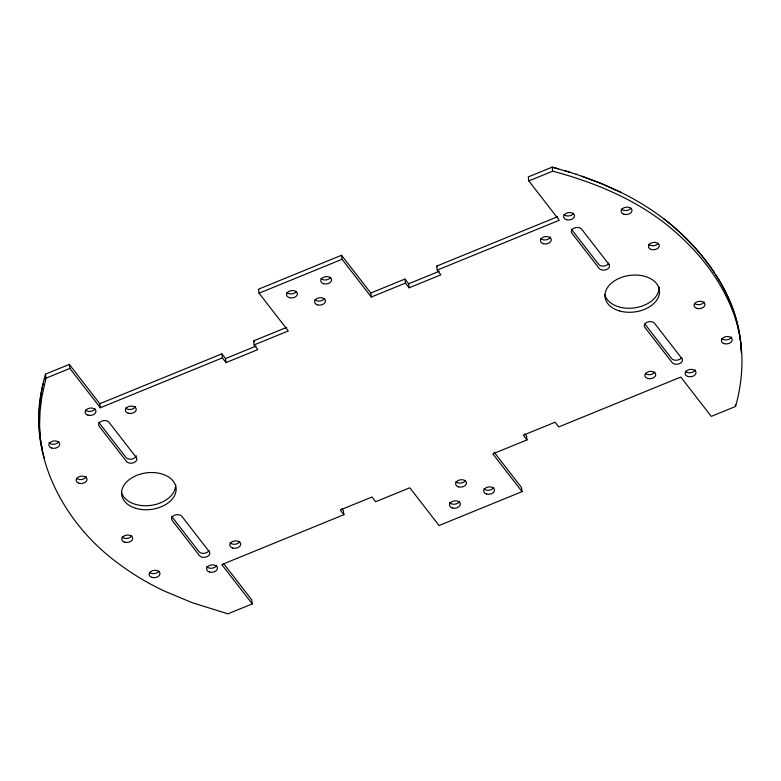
<?xml version="1.0" encoding="UTF-8"?>
<svg xmlns="http://www.w3.org/2000/svg" width="781" height="781" viewBox="0 0 781 781"><rect width="100%" height="100%" fill="white"/><g stroke="black" fill="none" stroke-linecap="round" stroke-linejoin="round"><path stroke-width="1.17" d="M43.14 383.559C25.07 453.39 64.052 524.715 120.108 564.761A311.375 209.562 -7.3 0 0 164.332 591.061L192.067 602.639L227.935 613.837L252.273 603.898L251.765 599.876L223.522 563.423M44.244 378.863C40.007 395.899 38.123 413.588 39.528 431.122A312.644 210.411 -7.3 0 0 43.375 454.464M44.224 378.931L45.474 374.148L69.324 364.405L99.792 403.728L100.31 407.75L222.38 357.883L226.031 362.599L257.769 349.634L254.118 344.919L253.6 340.897L286.676 327.385M45.474 374.148L45.981 378.17L41.823 396.973L40.085 411.021L39.587 425.001L40.397 438.932M252.273 603.898L221.804 564.575L343.884 514.699L340.223 509.983L371.961 497.019L375.622 501.734L409.8 487.774L439.049 525.525L522.059 491.62L492.811 453.868L526.99 439.898L523.329 435.183L555.066 422.218L558.727 426.934L680.798 377.067L711.266 416.39L735.604 406.452C740.193 389.748 742.594 372.371 741.813 355.043A311.375 209.562 -7.3 0 0 733.759 313.855C720.512 277.704 695.031 246.923 664.963 223.346A313.044 210.685 -7.3 0 0 621.569 196.441C599.583 185.595 576.349 177.453 552.675 171.176L528.825 180.919L528.307 176.906L552.157 167.154L570.413 172.406M557.693 216.669L436.706 266.096L437.223 270.119L440.875 274.834L409.137 287.798L405.485 283.083L371.307 297.044L370.79 293.021L341.541 255.27L258.531 289.185L259.048 293.207L288.296 330.949L254.118 344.919M45.981 378.17L69.841 368.427L100.31 407.75M259.048 293.207L342.058 259.292L371.307 297.044M99.792 403.728L221.863 353.861L225.514 358.577L226.031 362.599M370.79 293.021L404.968 279.061L408.629 283.776L409.137 287.798M437.223 270.119L559.294 220.252L528.825 180.919M225.514 358.577L256.158 346.061M408.629 283.776L439.273 271.261M558.317 168.833L552.157 167.154L552.675 171.176M564.272 170.541L576.349 174.3M576.105 174.222L599.33 182.695L621.041 192.419M581.913 176.174L604.377 184.785L620.407 192.106A313.005 210.655 -7.3 0 1 664.455 219.324C694.514 242.911 720.014 273.682 733.232 309.832A311.375 209.562 -7.3 0 1 741.296 351.02M663.704 218.758C683.443 233.861 700.674 252.234 714.478 272.891M571.36 229.155L598.666 264.388A5.487 3.69 -7.3 0 0 604.064 266.048A5.487 3.69 -7.3 0 0 608.799 263.031M644.872 324.027L671.601 358.528A5.487 3.69 -7.3 0 0 676.863 360.197A5.487 3.69 -7.3 0 0 681.657 357.347M436.706 266.096L437.165 266.682M524.871 433.816L526.472 435.876L526.99 439.898M494.119 452.199L521.542 487.598L522.059 491.62M253.6 340.897L254.284 341.775M341.902 508.792L343.367 510.686L343.884 514.699M98.709 422.238L126.005 457.471A5.487 3.69 -7.3 0 0 131.667 459.091A5.487 3.69 -7.3 0 0 136.255 455.753M171.644 516.378L198.94 551.611A5.487 3.69 -7.3 0 0 204.212 553.29A5.487 3.69 -7.3 0 0 209.005 550.429M715.826 274.941C730.977 298.098 740.7 325.14 741.354 352.963M43.658 455.596L44.263 457.842M42.565 451.057L40.456 439.537M735.351 404.441L735.604 406.452M404.968 279.061L405.485 283.083M341.541 255.27L342.058 259.292M221.863 353.861L222.38 357.883M69.324 364.405L69.841 368.427M58.751 441.773A5.487 3.69 -7.3 0 1 53.879 444.291A5.487 3.69 -7.3 0 1 48.9 442.583M95.067 408.785A5.487 3.69 -7.3 0 1 90.606 411.362A5.487 3.69 -7.3 0 1 85.539 410.142M135.474 406.579A5.487 3.69 -7.3 0 1 130.876 409.41A5.487 3.69 -7.3 0 1 125.595 407.975M86.261 476.635A5.487 3.69 -7.3 0 1 81.956 479.417A5.487 3.69 -7.3 0 1 76.723 478.362M175.608 484.591A27.413 18.441 -7.3 0 1 151.221 505.346A27.413 18.441 -7.3 0 1 121.475 492.264M131.686 535.912A5.487 3.69 -7.3 0 1 127.069 538.402A5.487 3.69 -7.3 0 1 122.08 536.996M158.992 571.145A5.487 3.69 -7.3 0 1 149.659 572.502M216.708 565.356A5.487 3.69 -7.3 0 1 211.915 568.207A5.487 3.69 -7.3 0 1 206.643 566.537M239.777 541.633A5.487 3.69 -7.3 0 1 235.12 544.23A5.487 3.69 -7.3 0 1 230.034 542.775M296.35 291.538A5.487 3.69 -7.3 0 1 291.664 293.91A5.487 3.69 -7.3 0 1 286.783 292.436M324.574 298.469A5.487 3.69 -7.3 0 1 319.917 301.066A5.487 3.69 -7.3 0 1 314.841 299.611M330.695 277.323A5.487 3.69 -7.3 0 1 326.038 279.92A5.487 3.69 -7.3 0 1 320.962 278.466M465.417 480.705A5.487 3.69 -7.3 0 1 460.722 483.068A5.487 3.69 -7.3 0 1 455.84 481.594M459.589 501.334A5.487 3.69 -7.3 0 1 454.796 504.194A5.487 3.69 -7.3 0 1 449.534 502.515M493.631 487.627A5.487 3.69 -7.3 0 1 488.974 490.224A5.487 3.69 -7.3 0 1 483.898 488.769M573.586 213.311A5.487 3.69 -7.3 0 1 568.929 215.907A5.487 3.69 -7.3 0 1 563.843 214.453M550.517 237.024A5.487 3.69 -7.3 0 1 546.104 239.826A5.487 3.69 -7.3 0 1 540.852 238.635M630.931 208.136A5.487 3.69 -7.3 0 1 626.245 210.499A5.487 3.69 -7.3 0 1 621.354 209.025M658.227 243.369A5.487 3.69 -7.3 0 1 653.541 245.732A5.487 3.69 -7.3 0 1 648.65 244.258M704.032 302.022A5.487 3.69 -7.3 0 1 699.571 304.6A5.487 3.69 -7.3 0 1 694.504 303.37M731.465 337.001A5.487 3.69 -7.3 0 1 727.062 339.803A5.487 3.69 -7.3 0 1 721.8 338.612M695.227 369.872A5.487 3.69 -7.3 0 1 690.629 372.703A5.487 3.69 -7.3 0 1 685.347 371.268M654.82 372.088A5.487 3.69 -7.3 0 1 645.526 373.63M659.008 287.115A27.413 18.441 -7.3 0 1 634.621 307.87A27.413 18.441 -7.3 0 1 604.875 294.788M608.946 264.417L581.64 229.184A5.487 3.69 -7.3 0 0 574.328 228.032A5.487 3.69 -7.3 0 0 571.877 233.177L599.173 268.41A5.487 3.69 -7.3 0 0 606.495 269.562A5.487 3.69 -7.3 0 0 608.946 264.417M681.881 358.557L654.585 323.324A5.487 3.69 -7.3 0 0 647.264 322.172A5.487 3.69 -7.3 0 0 644.813 327.317L672.119 362.55A5.487 3.69 -7.3 0 0 679.441 363.702A5.487 3.69 -7.3 0 0 681.881 358.557M136.284 457.51L108.989 422.267A5.487 3.69 -7.3 0 0 101.667 421.115A5.487 3.69 -7.3 0 0 99.216 426.26L126.522 461.493A5.487 3.69 -7.3 0 0 133.834 462.645A5.487 3.69 -7.3 0 0 136.284 457.51M209.22 551.65L181.924 516.407A5.487 3.69 -7.3 0 0 174.602 515.255A5.487 3.69 -7.3 0 0 172.162 520.4L199.458 555.633A5.487 3.69 -7.3 0 0 206.78 556.785A5.487 3.69 -7.3 0 0 209.22 551.65M87.98 415.189A5.487 3.69 -7.3 0 0 95.995 411.236A5.487 3.69 -7.3 0 0 87.648 408.795A5.487 3.69 -7.3 0 0 87.98 415.189M128.25 413.237A5.487 3.69 -7.3 0 0 136.265 409.273A5.487 3.69 -7.3 0 0 127.918 406.842A5.487 3.69 -7.3 0 0 128.25 413.237M78.803 483.224A5.487 3.69 -7.3 0 0 87.052 479.514A5.487 3.69 -7.3 0 0 78.94 476.8A5.487 3.69 -7.3 0 0 78.803 483.224M136.031 508.392A27.413 18.441 -7.3 0 0 176.125 488.613A27.413 18.441 -7.3 0 0 134.4 476.439A27.413 18.441 -7.3 0 0 136.031 508.392M124.443 542.131A5.487 3.69 -7.3 0 0 132.692 538.421A5.487 3.69 -7.3 0 0 124.569 535.698A5.487 3.69 -7.3 0 0 124.443 542.131M151.739 577.364A5.487 3.69 -7.3 0 0 159.988 573.664A5.487 3.69 -7.3 0 0 151.875 570.94A5.487 3.69 -7.3 0 0 151.739 577.364M209.484 572.014A5.487 3.69 -7.3 0 0 217.499 568.051A5.487 3.69 -7.3 0 0 209.152 565.62A5.487 3.69 -7.3 0 0 209.484 572.014M232.689 548.037A5.487 3.69 -7.3 0 0 240.704 544.074A5.487 3.69 -7.3 0 0 232.357 541.643A5.487 3.69 -7.3 0 0 232.689 548.037M289.429 297.688A5.487 3.69 -7.3 0 0 297.444 293.734A5.487 3.69 -7.3 0 0 289.097 291.293A5.487 3.69 -7.3 0 0 289.429 297.688M317.486 304.863A5.487 3.69 -7.3 0 0 325.501 300.91A5.487 3.69 -7.3 0 0 317.164 298.469A5.487 3.69 -7.3 0 0 317.486 304.863M323.607 283.728A5.487 3.69 -7.3 0 0 331.622 279.774A5.487 3.69 -7.3 0 0 323.285 277.333A5.487 3.69 -7.3 0 0 323.607 283.728M458.486 486.856A5.487 3.69 -7.3 0 0 466.511 482.892A5.487 3.69 -7.3 0 0 458.164 480.461A5.487 3.69 -7.3 0 0 458.486 486.856M452.365 507.992A5.487 3.69 -7.3 0 0 460.38 504.038A5.487 3.69 -7.3 0 0 452.043 501.597A5.487 3.69 -7.3 0 0 452.365 507.992M486.543 494.031A5.487 3.69 -7.3 0 0 494.568 490.068A5.487 3.69 -7.3 0 0 486.221 487.637A5.487 3.69 -7.3 0 0 486.543 494.031M566.498 219.705A5.487 3.69 -7.3 0 0 574.513 215.751A5.487 3.69 -7.3 0 0 566.166 213.32A5.487 3.69 -7.3 0 0 566.498 219.705M543.283 243.682A5.487 3.69 -7.3 0 0 551.308 239.728A5.487 3.69 -7.3 0 0 542.961 237.297A5.487 3.69 -7.3 0 0 543.283 243.682M623.999 214.277A5.487 3.69 -7.3 0 0 632.024 210.323A5.487 3.69 -7.3 0 0 623.677 207.892A5.487 3.69 -7.3 0 0 623.999 214.277M651.305 249.52A5.487 3.69 -7.3 0 0 659.32 245.556A5.487 3.69 -7.3 0 0 650.973 243.125A5.487 3.69 -7.3 0 0 651.305 249.52M696.945 308.427A5.487 3.69 -7.3 0 0 704.96 304.463A5.487 3.69 -7.3 0 0 696.613 302.032A5.487 3.69 -7.3 0 0 696.945 308.427M724.241 343.66A5.487 3.69 -7.3 0 0 732.256 339.696A5.487 3.69 -7.3 0 0 723.919 337.265A5.487 3.69 -7.3 0 0 724.241 343.66M688.002 376.53A5.487 3.69 -7.3 0 0 696.017 372.576A5.487 3.69 -7.3 0 0 687.67 370.135A5.487 3.69 -7.3 0 0 688.002 376.53M647.732 378.482A5.487 3.69 -7.3 0 0 655.747 374.529A5.487 3.69 -7.3 0 0 647.4 372.088A5.487 3.69 -7.3 0 0 647.732 378.482M619.431 310.916A27.413 18.441 -7.3 0 0 659.525 291.137A27.413 18.441 -7.3 0 0 617.8 278.963A27.413 18.441 -7.3 0 0 619.431 310.916M51.497 447.991A5.487 3.69 -7.3 0 0 59.756 444.282A5.487 3.69 -7.3 0 0 51.634 441.558A5.487 3.69 -7.3 0 0 51.497 447.991"/></g></svg>
